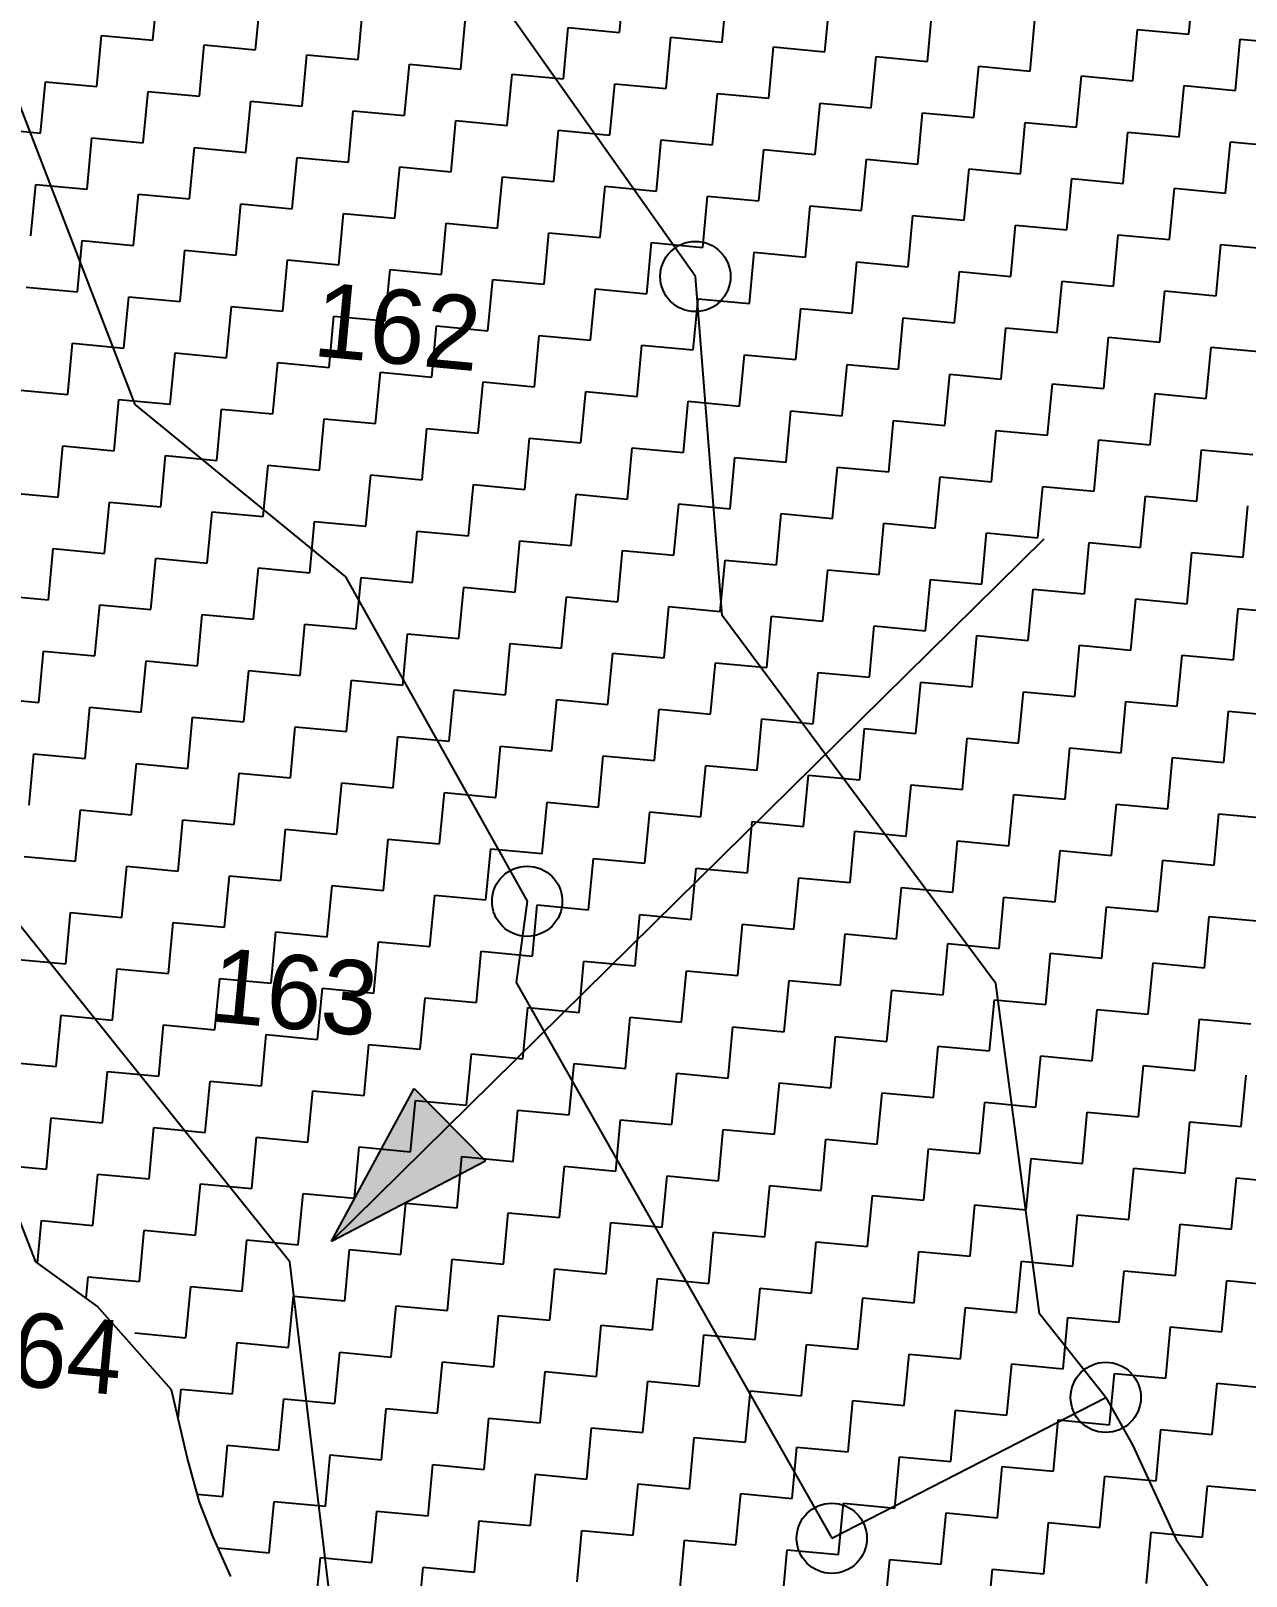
# Model space of a CAD drawing. Header units: metres. Extents: x 279090 to 282389, y 2073542 to 2078104.
# Drawn here: x 279843.2 to 279990.9, y 2076215.4 to 2076403.3 of the extents above; entities that cross this region are included whole.
import ezdxf
from ezdxf.enums import TextEntityAlignment as Align

# ---------------------------------------------------------------- set-up
doc = ezdxf.new("R2010")
doc.units = ezdxf.units.M
doc.header["$LTSCALE"] = 0.3
doc.header["$MEASUREMENT"] = 0
for name, color, linetype in [('POLY_HATCH', 12, 'Continuous'), ('POLY_PARCEL', 6, 'Continuous'), ('TEXT_PARCEL', 7, 'Continuous')]:
    doc.layers.add(name, color=color, linetype=linetype)
doc.styles.add('TEXT_MAP', font='', dxfattribs={"height": 1.8})
doc.styles.get('TEXT_MAP').set_extended_font_data('Kruti Dev 050')

msp = doc.modelspace()

# ---------------------------------------------------------------- hatches: boundary and pattern name
h = msp.add_hatch(color=256)
h.paths.add_polyline_path([(279894.13, 2076270.34), (279889.79, 2076274.74), (279879.75, 2076256.17)])
h.paths.add_polyline_path([(279879.75, 2076256.17), (279898.46, 2076265.94), (279894.13, 2076270.34)])

# ---------------------------------------------------------------- linework, layer by layer
for points in [[(279879.75, 2076256.17), (279966.39, 2076341.54)], [(279879.75, 2076256.17), (279889.79, 2076274.74)], [(279889.79, 2076274.74), (279898.46, 2076265.94)], [(279879.75, 2076256.17), (279898.46, 2076265.94)]]:
    msp.add_lwpolyline(points)
for centre in [(279923.98, 2076373.43), (279903.53, 2076297.48), (279973.87, 2076237.17), (279940.56, 2076220.04)]:
    msp.add_circle(centre, 4.27)
at = {"layer": 'POLY_HATCH', "linetype": 'Continuous'}
for p, q in [((279858.02, 2076402.17), (279858.61, 2076408.41)), ((279914.76, 2076403.11), (279915.35, 2076409.35)), ((279927.24, 2076401.94), (279927.83, 2076408.18)), ((279983.98, 2076402.88), (279984.57, 2076409.12)), ((279870.5, 2076400.99), (279871.09, 2076407.23)), ((279882.98, 2076399.81), (279883.56, 2076406.05)), ((279939.72, 2076400.76), (279940.31, 2076407)), ((279895.45, 2076398.64), (279896.04, 2076404.88)), ((279952.2, 2076399.58), (279952.78, 2076405.82)), ((279964.67, 2076398.41), (279965.26, 2076404.65)), ((279851.19, 2076396.52), (279851.78, 2076402.75)), ((279851.78, 2076402.75), (279858.02, 2076402.17)), ((279907.93, 2076397.46), (279908.52, 2076403.7)), ((279908.52, 2076403.7), (279914.76, 2076403.11)), ((279920.41, 2076396.29), (279921, 2076402.52)), ((279921, 2076402.52), (279927.24, 2076401.94)), ((279977.15, 2076397.23), (279977.74, 2076403.47)), ((279977.74, 2076403.47), (279983.98, 2076402.88)), ((279989.63, 2076396.06), (279990.22, 2076402.29)), ((279990.22, 2076402.29), (279996.46, 2076401.71)), ((279863.67, 2076395.34), (279864.26, 2076401.58)), ((279864.26, 2076401.58), (279870.5, 2076400.99)), ((279876.15, 2076394.16), (279876.74, 2076400.4)), ((279876.74, 2076400.4), (279882.98, 2076399.81)), ((279932.89, 2076395.11), (279933.48, 2076401.35)), ((279933.48, 2076401.35), (279939.72, 2076400.76)), ((279888.63, 2076392.99), (279889.22, 2076399.23)), ((279889.22, 2076399.23), (279895.45, 2076398.64)), ((279945.37, 2076393.93), (279945.96, 2076400.17)), ((279945.96, 2076400.17), (279952.2, 2076399.58)), ((279957.85, 2076392.76), (279958.43, 2076399)), ((279958.43, 2076399), (279964.67, 2076398.41)), ((279844.37, 2076390.86), (279844.95, 2076397.1)), ((279844.95, 2076397.1), (279851.19, 2076396.52)), ((279901.11, 2076391.81), (279901.69, 2076398.05)), ((279901.69, 2076398.05), (279907.93, 2076397.46)), ((279913.58, 2076390.63), (279914.17, 2076396.87)), ((279914.17, 2076396.87), (279920.41, 2076396.29)), ((279970.33, 2076391.58), (279970.91, 2076397.82)), ((279970.91, 2076397.82), (279977.15, 2076397.23)), ((279982.8, 2076390.4), (279983.39, 2076396.64)), ((279983.39, 2076396.64), (279989.63, 2076396.06)), ((279856.84, 2076389.69), (279857.43, 2076395.93)), ((279857.43, 2076395.93), (279863.67, 2076395.34)), ((279869.32, 2076388.51), (279869.91, 2076394.75)), ((279869.91, 2076394.75), (279876.15, 2076394.16)), ((279926.06, 2076389.46), (279926.65, 2076395.7)), ((279926.65, 2076395.7), (279932.89, 2076395.11)), ((279881.8, 2076387.34), (279882.39, 2076393.58)), ((279882.39, 2076393.58), (279888.63, 2076392.99)), ((279938.54, 2076388.28), (279939.13, 2076394.52)), ((279939.13, 2076394.52), (279945.37, 2076393.93)), ((279951.02, 2076387.11), (279951.61, 2076393.35)), ((279951.61, 2076393.35), (279957.85, 2076392.76)), ((279838.13, 2076391.45), (279844.37, 2076390.86)), ((279894.28, 2076386.16), (279894.87, 2076392.4)), ((279894.87, 2076392.4), (279901.11, 2076391.81)), ((279906.76, 2076384.98), (279907.35, 2076391.22)), ((279907.35, 2076391.22), (279913.58, 2076390.63)), ((279963.5, 2076385.93), (279964.09, 2076392.17)), ((279964.09, 2076392.17), (279970.33, 2076391.58)), ((279975.98, 2076384.75), (279976.56, 2076390.99)), ((279976.56, 2076390.99), (279982.8, 2076390.4)), ((279850.02, 2076384.04), (279850.6, 2076390.28)), ((279850.6, 2076390.28), (279856.84, 2076389.69)), ((279862.49, 2076382.86), (279863.08, 2076389.1)), ((279863.08, 2076389.1), (279869.32, 2076388.51)), ((279919.24, 2076383.81), (279919.82, 2076390.05)), ((279919.82, 2076390.05), (279926.06, 2076389.46)), ((279988.45, 2076383.58), (279989.04, 2076389.82)), ((279989.04, 2076389.82), (279995.28, 2076389.23)), ((279874.97, 2076381.68), (279875.56, 2076387.92)), ((279875.56, 2076387.92), (279881.8, 2076387.34)), ((279931.71, 2076382.63), (279932.3, 2076388.87)), ((279932.3, 2076388.87), (279938.54, 2076388.28)), ((279944.19, 2076381.45), (279944.78, 2076387.69)), ((279944.78, 2076387.69), (279951.02, 2076387.11)), ((279887.45, 2076380.51), (279888.04, 2076386.75)), ((279888.04, 2076386.75), (279894.28, 2076386.16)), ((279899.93, 2076379.33), (279900.52, 2076385.57)), ((279900.52, 2076385.57), (279906.76, 2076384.98)), ((279956.67, 2076380.28), (279957.26, 2076386.52)), ((279957.26, 2076386.52), (279963.5, 2076385.93)), ((279969.15, 2076379.1), (279969.74, 2076385.34)), ((279969.74, 2076385.34), (279975.98, 2076384.75)), ((279843.19, 2076378.39), (279843.78, 2076384.63)), ((279843.78, 2076384.63), (279850.02, 2076384.04)), ((279855.67, 2076377.21), (279856.26, 2076383.45)), ((279856.26, 2076383.45), (279862.49, 2076382.86)), ((279912.41, 2076378.16), (279913, 2076384.4)), ((279913, 2076384.4), (279919.24, 2076383.81)), ((279981.63, 2076377.93), (279982.22, 2076384.17)), ((279982.22, 2076384.17), (279988.45, 2076383.58)), ((279868.15, 2076376.03), (279868.73, 2076382.27)), ((279868.73, 2076382.27), (279874.97, 2076381.68)), ((279924.89, 2076376.98), (279925.47, 2076383.22)), ((279925.47, 2076383.22), (279931.71, 2076382.63)), ((279937.36, 2076375.8), (279937.95, 2076382.04)), ((279937.95, 2076382.04), (279944.19, 2076381.45)), ((279880.62, 2076374.86), (279881.21, 2076381.1)), ((279881.21, 2076381.1), (279887.45, 2076380.51)), ((279893.1, 2076373.68), (279893.69, 2076379.92)), ((279893.69, 2076379.92), (279899.93, 2076379.33)), ((279949.84, 2076374.63), (279950.43, 2076380.87)), ((279950.43, 2076380.87), (279956.67, 2076380.28)), ((279962.32, 2076373.45), (279962.91, 2076379.69)), ((279962.91, 2076379.69), (279969.15, 2076379.1)), ((279848.84, 2076371.56), (279849.43, 2076377.8)), ((279849.43, 2076377.8), (279855.67, 2076377.21)), ((279905.58, 2076372.51), (279906.17, 2076378.74)), ((279906.17, 2076378.74), (279912.41, 2076378.16)), ((279974.8, 2076372.28), (279975.39, 2076378.51)), ((279975.39, 2076378.51), (279981.63, 2076377.93)), ((279861.32, 2076370.38), (279861.91, 2076376.62)), ((279861.91, 2076376.62), (279868.15, 2076376.03)), ((279918.06, 2076371.33), (279918.65, 2076377.57)), ((279918.65, 2076377.57), (279924.89, 2076376.98)), ((279930.54, 2076370.15), (279931.13, 2076376.39)), ((279931.13, 2076376.39), (279937.36, 2076375.8)), ((279987.28, 2076371.1), (279987.87, 2076377.34)), ((279987.87, 2076377.34), (279994.11, 2076376.75)), ((279873.8, 2076369.21), (279874.39, 2076375.45)), ((279874.39, 2076375.45), (279880.62, 2076374.86)), ((279886.28, 2076368.03), (279886.86, 2076374.27)), ((279886.86, 2076374.27), (279893.1, 2076373.68)), ((279943.02, 2076368.98), (279943.6, 2076375.22)), ((279943.6, 2076375.22), (279949.84, 2076374.63)), ((279955.49, 2076367.8), (279956.08, 2076374.04)), ((279956.08, 2076374.04), (279962.32, 2076373.45)), ((279842.6, 2076372.15), (279848.84, 2076371.56)), ((279898.75, 2076366.85), (279899.34, 2076373.09)), ((279899.34, 2076373.09), (279905.58, 2076372.51)), ((279967.97, 2076366.62), (279968.56, 2076372.86)), ((279968.56, 2076372.86), (279974.8, 2076372.28)), ((279854.49, 2076364.73), (279855.08, 2076370.97)), ((279855.08, 2076370.97), (279861.32, 2076370.38)), ((279911.23, 2076365.68), (279911.82, 2076371.92)), ((279911.82, 2076371.92), (279918.06, 2076371.33)), ((279923.71, 2076364.5), (279924.3, 2076370.74)), ((279924.3, 2076370.74), (279930.54, 2076370.15)), ((279980.45, 2076365.45), (279981.04, 2076371.69)), ((279981.04, 2076371.69), (279987.28, 2076371.1)), ((279866.97, 2076363.56), (279867.56, 2076369.79)), ((279867.56, 2076369.79), (279873.8, 2076369.21)), ((279879.45, 2076362.38), (279880.04, 2076368.62)), ((279880.04, 2076368.62), (279886.28, 2076368.03)), ((279936.19, 2076363.33), (279936.78, 2076369.56)), ((279936.78, 2076369.56), (279943.02, 2076368.98)), ((279948.67, 2076362.15), (279949.26, 2076368.39)), ((279949.26, 2076368.39), (279955.49, 2076367.8)), ((279891.93, 2076361.2), (279892.51, 2076367.44)), ((279892.51, 2076367.44), (279898.75, 2076366.85)), ((279961.15, 2076360.97), (279961.73, 2076367.21)), ((279961.73, 2076367.21), (279967.97, 2076366.62)), ((279847.66, 2076359.08), (279848.25, 2076365.32)), ((279848.25, 2076365.32), (279854.49, 2076364.73)), ((279904.4, 2076360.03), (279904.99, 2076366.27)), ((279904.99, 2076366.27), (279911.23, 2076365.68)), ((279916.88, 2076358.85), (279917.47, 2076365.09)), ((279917.47, 2076365.09), (279923.71, 2076364.5)), ((279973.62, 2076359.8), (279974.21, 2076366.04)), ((279974.21, 2076366.04), (279980.45, 2076365.45)), ((279986.1, 2076358.62), (279986.69, 2076364.86)), ((279986.69, 2076364.86), (279992.93, 2076364.27)), ((279860.14, 2076357.9), (279860.73, 2076364.14)), ((279860.73, 2076364.14), (279866.97, 2076363.56)), ((279872.62, 2076356.73), (279873.21, 2076362.97)), ((279873.21, 2076362.97), (279879.45, 2076362.38)), ((279929.36, 2076357.67), (279929.95, 2076363.91)), ((279929.95, 2076363.91), (279936.19, 2076363.33)), ((279941.84, 2076356.5), (279942.43, 2076362.74)), ((279942.43, 2076362.74), (279948.67, 2076362.15)), ((279885.1, 2076355.55), (279885.69, 2076361.79)), ((279885.69, 2076361.79), (279891.93, 2076361.2)), ((279954.32, 2076355.32), (279954.91, 2076361.56)), ((279954.91, 2076361.56), (279961.15, 2076360.97)), ((279841.42, 2076359.67), (279847.66, 2076359.08)), ((279897.58, 2076354.38), (279898.17, 2076360.61)), ((279898.17, 2076360.61), (279904.4, 2076360.03)), ((279910.06, 2076353.2), (279910.64, 2076359.44)), ((279910.64, 2076359.44), (279916.88, 2076358.85)), ((279966.8, 2076354.15), (279967.38, 2076360.38)), ((279967.38, 2076360.38), (279973.62, 2076359.8)), ((279979.27, 2076352.97), (279979.86, 2076359.21)), ((279979.86, 2076359.21), (279986.1, 2076358.62)), ((279853.32, 2076352.25), (279853.9, 2076358.49)), ((279853.9, 2076358.49), (279860.14, 2076357.9)), ((279865.79, 2076351.08), (279866.38, 2076357.32)), ((279866.38, 2076357.32), (279872.62, 2076356.73)), ((279922.53, 2076352.02), (279923.12, 2076358.26)), ((279923.12, 2076358.26), (279929.36, 2076357.67)), ((279935.01, 2076350.85), (279935.6, 2076357.09)), ((279935.6, 2076357.09), (279941.84, 2076356.5)), ((279878.27, 2076349.9), (279878.86, 2076356.14)), ((279878.86, 2076356.14), (279885.1, 2076355.55)), ((279947.49, 2076349.67), (279948.08, 2076355.91)), ((279948.08, 2076355.91), (279954.32, 2076355.32)), ((279890.75, 2076348.72), (279891.34, 2076354.96)), ((279891.34, 2076354.96), (279897.58, 2076354.38)), ((279903.23, 2076347.55), (279903.82, 2076353.79)), ((279903.82, 2076353.79), (279910.06, 2076353.2)), ((279959.97, 2076348.49), (279960.56, 2076354.73)), ((279960.56, 2076354.73), (279966.8, 2076354.15)), ((279972.45, 2076347.32), (279973.04, 2076353.56)), ((279973.04, 2076353.56), (279979.27, 2076352.97)), ((279846.49, 2076346.6), (279847.08, 2076352.84)), ((279847.08, 2076352.84), (279853.32, 2076352.25)), ((279858.97, 2076345.43), (279859.55, 2076351.67)), ((279859.55, 2076351.67), (279865.79, 2076351.08)), ((279915.71, 2076346.37), (279916.29, 2076352.61)), ((279916.29, 2076352.61), (279922.53, 2076352.02)), ((279928.19, 2076345.2), (279928.77, 2076351.44)), ((279928.77, 2076351.44), (279935.01, 2076350.85)), ((279984.93, 2076346.14), (279985.51, 2076352.38)), ((279985.51, 2076352.38), (279991.75, 2076351.79)), ((279871.44, 2076344.25), (279872.03, 2076350.49)), ((279872.03, 2076350.49), (279878.27, 2076349.9)), ((279940.66, 2076344.02), (279941.25, 2076350.26)), ((279941.25, 2076350.26), (279947.49, 2076349.67)), ((279883.92, 2076343.07), (279884.51, 2076349.31)), ((279884.51, 2076349.31), (279890.75, 2076348.72)), ((279896.4, 2076341.9), (279896.99, 2076348.14)), ((279896.99, 2076348.14), (279903.23, 2076347.55)), ((279953.14, 2076342.84), (279953.73, 2076349.08)), ((279953.73, 2076349.08), (279959.97, 2076348.49)), ((279965.62, 2076341.67), (279966.21, 2076347.91)), ((279966.21, 2076347.91), (279972.45, 2076347.32)), ((279840.25, 2076347.19), (279846.49, 2076346.6)), ((279852.14, 2076339.77), (279852.73, 2076346.01)), ((279852.73, 2076346.01), (279858.97, 2076345.43)), ((279908.88, 2076340.72), (279909.47, 2076346.96)), ((279909.47, 2076346.96), (279915.71, 2076346.37)), ((279921.36, 2076339.54), (279921.95, 2076345.78)), ((279921.95, 2076345.78), (279928.19, 2076345.2)), ((279978.1, 2076340.49), (279978.69, 2076346.73)), ((279978.69, 2076346.73), (279984.93, 2076346.14)), ((279864.62, 2076338.6), (279865.21, 2076344.84)), ((279865.21, 2076344.84), (279871.44, 2076344.25)), ((279933.84, 2076338.37), (279934.42, 2076344.61)), ((279934.42, 2076344.61), (279940.66, 2076344.02)), ((279990.58, 2076339.31), (279991.16, 2076345.55)), ((279877.1, 2076337.42), (279877.68, 2076343.66)), ((279877.68, 2076343.66), (279883.92, 2076343.07)), ((279889.57, 2076336.25), (279890.16, 2076342.49)), ((279890.16, 2076342.49), (279896.4, 2076341.9)), ((279946.31, 2076337.19), (279946.9, 2076343.43)), ((279946.9, 2076343.43), (279953.14, 2076342.84)), ((279958.79, 2076336.02), (279959.38, 2076342.26)), ((279959.38, 2076342.26), (279965.62, 2076341.67)), ((279845.31, 2076334.12), (279845.9, 2076340.36)), ((279845.9, 2076340.36), (279852.14, 2076339.77)), ((279902.05, 2076335.07), (279902.64, 2076341.31)), ((279902.64, 2076341.31), (279908.88, 2076340.72)), ((279914.53, 2076333.89), (279915.12, 2076340.13)), ((279915.12, 2076340.13), (279921.36, 2076339.54)), ((279971.27, 2076334.84), (279971.86, 2076341.08)), ((279971.86, 2076341.08), (279978.1, 2076340.49)), ((279857.79, 2076332.95), (279858.38, 2076339.19)), ((279858.38, 2076339.19), (279864.62, 2076338.6)), ((279927.01, 2076332.72), (279927.6, 2076338.96)), ((279927.6, 2076338.96), (279933.84, 2076338.37)), ((279983.75, 2076333.66), (279984.34, 2076339.9)), ((279984.34, 2076339.9), (279990.58, 2076339.31)), ((279870.27, 2076331.77), (279870.86, 2076338.01)), ((279870.86, 2076338.01), (279877.1, 2076337.42)), ((279882.75, 2076330.6), (279883.33, 2076336.83)), ((279883.33, 2076336.83), (279889.57, 2076336.25)), ((279939.49, 2076331.54), (279940.08, 2076337.78)), ((279940.08, 2076337.78), (279946.31, 2076337.19)), ((279951.97, 2076330.37), (279952.55, 2076336.6)), ((279952.55, 2076336.6), (279958.79, 2076336.02)), ((279839.07, 2076334.71), (279845.31, 2076334.12)), ((279895.23, 2076329.42), (279895.81, 2076335.66)), ((279895.81, 2076335.66), (279902.05, 2076335.07)), ((279907.7, 2076328.24), (279908.29, 2076334.48)), ((279908.29, 2076334.48), (279914.53, 2076333.89)), ((279964.44, 2076329.19), (279965.03, 2076335.43)), ((279965.03, 2076335.43), (279971.27, 2076334.84)), ((279850.96, 2076327.3), (279851.55, 2076333.54)), ((279851.55, 2076333.54), (279857.79, 2076332.95)), ((279920.18, 2076327.07), (279920.77, 2076333.31)), ((279920.77, 2076333.31), (279927.01, 2076332.72)), ((279976.92, 2076328.01), (279977.51, 2076334.25)), ((279977.51, 2076334.25), (279983.75, 2076333.66)), ((279989.4, 2076326.84), (279989.99, 2076333.08)), ((279989.99, 2076333.08), (279996.23, 2076332.49)), ((279863.44, 2076326.12), (279864.03, 2076332.36)), ((279864.03, 2076332.36), (279870.27, 2076331.77)), ((279875.92, 2076324.94), (279876.51, 2076331.18)), ((279876.51, 2076331.18), (279882.75, 2076330.6)), ((279932.66, 2076325.89), (279933.25, 2076332.13)), ((279933.25, 2076332.13), (279939.49, 2076331.54)), ((279945.14, 2076324.71), (279945.73, 2076330.95)), ((279945.73, 2076330.95), (279951.97, 2076330.37)), ((279888.4, 2076323.77), (279888.99, 2076330.01)), ((279888.99, 2076330.01), (279895.23, 2076329.42)), ((279957.62, 2076323.54), (279958.2, 2076329.78)), ((279958.2, 2076329.78), (279964.44, 2076329.19)), ((279844.14, 2076321.65), (279844.72, 2076327.88)), ((279844.72, 2076327.88), (279850.96, 2076327.3)), ((279900.88, 2076322.59), (279901.46, 2076328.83)), ((279901.46, 2076328.83), (279907.7, 2076328.24)), ((279913.35, 2076321.42), (279913.94, 2076327.65)), ((279913.94, 2076327.65), (279920.18, 2076327.07)), ((279970.1, 2076322.36), (279970.68, 2076328.6)), ((279970.68, 2076328.6), (279976.92, 2076328.01)), ((279982.57, 2076321.19), (279983.16, 2076327.42)), ((279983.16, 2076327.42), (279989.4, 2076326.84)), ((279856.61, 2076320.47), (279857.2, 2076326.71)), ((279857.2, 2076326.71), (279863.44, 2076326.12)), ((279869.09, 2076319.29), (279869.68, 2076325.53)), ((279869.68, 2076325.53), (279875.92, 2076324.94)), ((279925.83, 2076320.24), (279926.42, 2076326.48)), ((279926.42, 2076326.48), (279932.66, 2076325.89)), ((279938.31, 2076319.06), (279938.9, 2076325.3)), ((279938.9, 2076325.3), (279945.14, 2076324.71)), ((279881.57, 2076318.12), (279882.16, 2076324.36)), ((279882.16, 2076324.36), (279888.4, 2076323.77)), ((279950.79, 2076317.89), (279951.38, 2076324.13)), ((279951.38, 2076324.13), (279957.62, 2076323.54)), ((279837.9, 2076322.23), (279844.14, 2076321.65)), ((279894.05, 2076316.94), (279894.64, 2076323.18)), ((279894.64, 2076323.18), (279900.88, 2076322.59)), ((279906.53, 2076315.76), (279907.12, 2076322)), ((279907.12, 2076322), (279913.35, 2076321.42)), ((279963.27, 2076316.71), (279963.86, 2076322.95)), ((279963.86, 2076322.95), (279970.1, 2076322.36)), ((279975.75, 2076315.53), (279976.33, 2076321.77)), ((279976.33, 2076321.77), (279982.57, 2076321.19)), ((279849.79, 2076314.82), (279850.37, 2076321.06)), ((279850.37, 2076321.06), (279856.61, 2076320.47)), ((279862.26, 2076313.64), (279862.85, 2076319.88)), ((279862.85, 2076319.88), (279869.09, 2076319.29)), ((279919.01, 2076314.59), (279919.59, 2076320.83)), ((279919.59, 2076320.83), (279925.83, 2076320.24)), ((279931.48, 2076313.41), (279932.07, 2076319.65)), ((279932.07, 2076319.65), (279938.31, 2076319.06)), ((279988.22, 2076314.36), (279988.81, 2076320.6)), ((279988.81, 2076320.6), (279995.05, 2076320.01)), ((279874.74, 2076312.47), (279875.33, 2076318.7)), ((279875.33, 2076318.7), (279881.57, 2076318.12)), ((279943.96, 2076312.24), (279944.55, 2076318.48)), ((279944.55, 2076318.48), (279950.79, 2076317.89)), ((279887.22, 2076311.29), (279887.81, 2076317.53)), ((279887.81, 2076317.53), (279894.05, 2076316.94)), ((279899.7, 2076310.11), (279900.29, 2076316.35)), ((279900.29, 2076316.35), (279906.53, 2076315.76)), ((279956.44, 2076311.06), (279957.03, 2076317.3)), ((279957.03, 2076317.3), (279963.27, 2076316.71)), ((279968.92, 2076309.88), (279969.51, 2076316.12)), ((279969.51, 2076316.12), (279975.75, 2076315.53)), ((279842.96, 2076309.17), (279843.55, 2076315.41)), ((279843.55, 2076315.41), (279849.79, 2076314.82)), ((279855.44, 2076307.99), (279856.03, 2076314.23)), ((279856.03, 2076314.23), (279862.26, 2076313.64)), ((279912.18, 2076308.94), (279912.77, 2076315.18)), ((279912.77, 2076315.18), (279919.01, 2076314.59)), ((279924.66, 2076307.76), (279925.24, 2076314)), ((279925.24, 2076314), (279931.48, 2076313.41)), ((279981.4, 2076308.71), (279981.99, 2076314.95)), ((279981.99, 2076314.95), (279988.22, 2076314.36)), ((279867.92, 2076306.81), (279868.5, 2076313.05)), ((279868.5, 2076313.05), (279874.74, 2076312.47)), ((279937.13, 2076306.58), (279937.72, 2076312.82)), ((279937.72, 2076312.82), (279943.96, 2076312.24)), ((279880.39, 2076305.64), (279880.98, 2076311.88)), ((279880.98, 2076311.88), (279887.22, 2076311.29)), ((279892.87, 2076304.46), (279893.46, 2076310.7)), ((279893.46, 2076310.7), (279899.7, 2076310.11)), ((279949.61, 2076305.41), (279950.2, 2076311.65)), ((279950.2, 2076311.65), (279956.44, 2076311.06)), ((279962.09, 2076304.23), (279962.68, 2076310.47)), ((279962.68, 2076310.47), (279968.92, 2076309.88)), ((279848.61, 2076302.34), (279849.2, 2076308.58)), ((279849.2, 2076308.58), (279855.44, 2076307.99)), ((279905.35, 2076303.29), (279905.94, 2076309.53)), ((279905.94, 2076309.53), (279912.18, 2076308.94)), ((279917.83, 2076302.11), (279918.42, 2076308.35)), ((279918.42, 2076308.35), (279924.66, 2076307.76)), ((279974.57, 2076303.06), (279975.16, 2076309.3)), ((279975.16, 2076309.3), (279981.4, 2076308.71)), ((279861.09, 2076301.16), (279861.68, 2076307.4)), ((279861.68, 2076307.4), (279867.92, 2076306.81)), ((279930.31, 2076300.93), (279930.9, 2076307.17)), ((279930.9, 2076307.17), (279937.13, 2076306.58)), ((279987.05, 2076301.88), (279987.64, 2076308.12)), ((279987.64, 2076308.12), (279993.88, 2076307.53)), ((279873.57, 2076299.99), (279874.16, 2076306.23)), ((279874.16, 2076306.23), (279880.39, 2076305.64)), ((279886.05, 2076298.81), (279886.63, 2076305.05)), ((279886.63, 2076305.05), (279892.87, 2076304.46)), ((279942.79, 2076299.76), (279943.37, 2076306)), ((279943.37, 2076306), (279949.61, 2076305.41)), ((279955.26, 2076298.58), (279955.85, 2076304.82)), ((279955.85, 2076304.82), (279962.09, 2076304.23)), ((279842.37, 2076302.93), (279848.61, 2076302.34)), ((279898.52, 2076297.64), (279899.11, 2076303.87)), ((279899.11, 2076303.87), (279905.35, 2076303.29)), ((279911, 2076296.46), (279911.59, 2076302.7)), ((279911.59, 2076302.7), (279917.83, 2076302.11)), ((279967.74, 2076297.41), (279968.33, 2076303.64)), ((279968.33, 2076303.64), (279974.57, 2076303.06)), ((279854.26, 2076295.51), (279854.85, 2076301.75)), ((279854.85, 2076301.75), (279861.09, 2076301.16)), ((279923.48, 2076295.28), (279924.07, 2076301.52)), ((279924.07, 2076301.52), (279930.31, 2076300.93)), ((279980.22, 2076296.23), (279980.81, 2076302.47)), ((279980.81, 2076302.47), (279987.05, 2076301.88)), ((279866.74, 2076294.34), (279867.33, 2076300.58)), ((279867.33, 2076300.58), (279873.57, 2076299.99)), ((279879.22, 2076293.16), (279879.81, 2076299.4)), ((279879.81, 2076299.4), (279886.05, 2076298.81)), ((279935.96, 2076294.11), (279936.55, 2076300.35)), ((279936.55, 2076300.35), (279942.79, 2076299.76)), ((279948.44, 2076292.93), (279949.03, 2076299.17)), ((279949.03, 2076299.17), (279955.26, 2076298.58)), ((279891.7, 2076291.98), (279892.28, 2076298.22)), ((279892.28, 2076298.22), (279898.52, 2076297.64)), ((279904.17, 2076290.81), (279904.76, 2076297.05)), ((279904.76, 2076297.05), (279911, 2076296.46)), ((279960.92, 2076291.75), (279961.5, 2076297.99)), ((279961.5, 2076297.99), (279967.74, 2076297.41)), ((279847.43, 2076289.86), (279848.02, 2076296.1)), ((279848.02, 2076296.1), (279854.26, 2076295.51)), ((279916.65, 2076289.63), (279917.24, 2076295.87)), ((279917.24, 2076295.87), (279923.48, 2076295.28)), ((279973.39, 2076290.58), (279973.98, 2076296.82)), ((279973.98, 2076296.82), (279980.22, 2076296.23)), ((279985.87, 2076289.4), (279986.46, 2076295.64)), ((279986.46, 2076295.64), (279992.7, 2076295.05)), ((279859.91, 2076288.69), (279860.5, 2076294.92)), ((279860.5, 2076294.92), (279866.74, 2076294.34)), ((279872.39, 2076287.51), (279872.98, 2076293.75)), ((279872.98, 2076293.75), (279879.22, 2076293.16)), ((279929.13, 2076288.46), (279929.72, 2076294.69)), ((279929.72, 2076294.69), (279935.96, 2076294.11)), ((279941.61, 2076287.28), (279942.2, 2076293.52)), ((279942.2, 2076293.52), (279948.44, 2076292.93)), ((279884.87, 2076286.33), (279885.46, 2076292.57)), ((279885.46, 2076292.57), (279891.7, 2076291.98)), ((279897.35, 2076285.16), (279897.94, 2076291.4)), ((279897.94, 2076291.4), (279904.17, 2076290.81)), ((279954.09, 2076286.1), (279954.68, 2076292.34)), ((279954.68, 2076292.34), (279960.92, 2076291.75)), ((279841.19, 2076290.45), (279847.43, 2076289.86)), ((279909.83, 2076283.98), (279910.41, 2076290.22)), ((279910.41, 2076290.22), (279916.65, 2076289.63)), ((279966.57, 2076284.93), (279967.15, 2076291.17)), ((279967.15, 2076291.17), (279973.39, 2076290.58)), ((279979.04, 2076283.75), (279979.63, 2076289.99)), ((279979.63, 2076289.99), (279985.87, 2076289.4)), ((279853.09, 2076283.03), (279853.67, 2076289.27)), ((279853.67, 2076289.27), (279859.91, 2076288.69)), ((279865.56, 2076281.86), (279866.15, 2076288.1)), ((279866.15, 2076288.1), (279872.39, 2076287.51)), ((279922.3, 2076282.8), (279922.89, 2076289.04)), ((279922.89, 2076289.04), (279929.13, 2076288.46)), ((279934.78, 2076281.63), (279935.37, 2076287.87)), ((279935.37, 2076287.87), (279941.61, 2076287.28)), ((279878.04, 2076280.68), (279878.63, 2076286.92)), ((279878.63, 2076286.92), (279884.87, 2076286.33)), ((279890.52, 2076279.51), (279891.11, 2076285.74)), ((279891.11, 2076285.74), (279897.35, 2076285.16)), ((279947.26, 2076280.45), (279947.85, 2076286.69)), ((279947.85, 2076286.69), (279954.09, 2076286.1)), ((279903, 2076278.33), (279903.59, 2076284.57)), ((279903.59, 2076284.57), (279909.83, 2076283.98)), ((279959.74, 2076279.28), (279960.33, 2076285.51)), ((279960.33, 2076285.51), (279966.57, 2076284.93)), ((279972.22, 2076278.1), (279972.81, 2076284.34)), ((279972.81, 2076284.34), (279979.04, 2076283.75)), ((279846.26, 2076277.38), (279846.85, 2076283.62)), ((279846.85, 2076283.62), (279853.09, 2076283.03)), ((279858.74, 2076276.21), (279859.32, 2076282.45)), ((279859.32, 2076282.45), (279865.56, 2076281.86)), ((279915.48, 2076277.15), (279916.06, 2076283.39)), ((279916.06, 2076283.39), (279922.3, 2076282.8)), ((279927.96, 2076275.98), (279928.54, 2076282.22)), ((279928.54, 2076282.22), (279934.78, 2076281.63)), ((279984.7, 2076276.92), (279985.28, 2076283.16)), ((279985.28, 2076283.16), (279991.52, 2076282.57)), ((279871.21, 2076275.03), (279871.8, 2076281.27)), ((279871.8, 2076281.27), (279878.04, 2076280.68)), ((279883.69, 2076273.85), (279884.28, 2076280.09)), ((279884.28, 2076280.09), (279890.52, 2076279.51)), ((279940.43, 2076274.8), (279941.02, 2076281.04)), ((279941.02, 2076281.04), (279947.26, 2076280.45)), ((279896.17, 2076272.68), (279896.76, 2076278.92)), ((279896.76, 2076278.92), (279903, 2076278.33)), ((279952.91, 2076273.62), (279953.5, 2076279.86)), ((279953.5, 2076279.86), (279959.74, 2076279.28)), ((279965.39, 2076272.45), (279965.98, 2076278.69)), ((279965.98, 2076278.69), (279972.22, 2076278.1)), ((279840.02, 2076277.97), (279846.26, 2076277.38)), ((279851.91, 2076270.56), (279852.5, 2076276.8)), ((279852.5, 2076276.8), (279858.74, 2076276.21)), ((279908.65, 2076271.5), (279909.24, 2076277.74)), ((279909.24, 2076277.74), (279915.48, 2076277.15)), ((279921.13, 2076270.33), (279921.72, 2076276.57)), ((279921.72, 2076276.57), (279927.96, 2076275.98)), ((279977.87, 2076271.27), (279978.46, 2076277.51)), ((279978.46, 2076277.51), (279984.7, 2076276.92)), ((279990.35, 2076270.1), (279990.94, 2076276.34)), ((279864.39, 2076269.38), (279864.98, 2076275.62)), ((279864.98, 2076275.62), (279871.21, 2076275.03)), ((279876.87, 2076268.2), (279877.45, 2076274.44)), ((279877.45, 2076274.44), (279883.69, 2076273.85)), ((279933.61, 2076269.15), (279934.19, 2076275.39)), ((279934.19, 2076275.39), (279940.43, 2076274.8)), ((279889.34, 2076267.03), (279889.93, 2076273.27)), ((279889.93, 2076273.27), (279896.17, 2076272.68)), ((279946.08, 2076267.97), (279946.67, 2076274.21)), ((279946.67, 2076274.21), (279952.91, 2076273.62)), ((279958.56, 2076266.8), (279959.15, 2076273.04)), ((279959.15, 2076273.04), (279965.39, 2076272.45)), ((279845.08, 2076264.9), (279845.67, 2076271.14)), ((279845.67, 2076271.14), (279851.91, 2076270.56)), ((279901.82, 2076265.85), (279902.41, 2076272.09)), ((279902.41, 2076272.09), (279908.65, 2076271.5)), ((279914.3, 2076264.67), (279914.89, 2076270.91)), ((279914.89, 2076270.91), (279921.13, 2076270.33)), ((279971.04, 2076265.62), (279971.63, 2076271.86)), ((279971.63, 2076271.86), (279977.87, 2076271.27)), ((279983.52, 2076264.44), (279984.11, 2076270.68)), ((279984.11, 2076270.68), (279990.35, 2076270.1)), ((279857.56, 2076263.73), (279858.15, 2076269.97)), ((279858.15, 2076269.97), (279864.39, 2076269.38)), ((279870.04, 2076262.55), (279870.63, 2076268.79)), ((279870.63, 2076268.79), (279876.87, 2076268.2)), ((279926.78, 2076263.5), (279927.37, 2076269.74)), ((279927.37, 2076269.74), (279933.61, 2076269.15)), ((279882.52, 2076261.38), (279883.1, 2076267.62)), ((279883.1, 2076267.62), (279889.34, 2076267.03)), ((279939.26, 2076262.32), (279939.85, 2076268.56)), ((279939.85, 2076268.56), (279946.08, 2076267.97)), ((279951.74, 2076261.15), (279952.32, 2076267.39)), ((279952.32, 2076267.39), (279958.56, 2076266.8)), ((279838.84, 2076265.49), (279845.08, 2076264.9)), ((279895, 2076260.2), (279895.58, 2076266.44)), ((279895.58, 2076266.44), (279901.82, 2076265.85)), ((279907.47, 2076259.02), (279908.06, 2076265.26)), ((279908.06, 2076265.26), (279914.3, 2076264.67)), ((279964.21, 2076259.97), (279964.8, 2076266.21)), ((279964.8, 2076266.21), (279971.04, 2076265.62)), ((279976.69, 2076258.79), (279977.28, 2076265.03)), ((279977.28, 2076265.03), (279983.52, 2076264.44)), ((279850.73, 2076258.08), (279851.32, 2076264.32)), ((279851.32, 2076264.32), (279857.56, 2076263.73)), ((279863.21, 2076256.9), (279863.8, 2076263.14)), ((279863.8, 2076263.14), (279870.04, 2076262.55)), ((279919.95, 2076257.85), (279920.54, 2076264.09)), ((279920.54, 2076264.09), (279926.78, 2076263.5)), ((279989.17, 2076257.62), (279989.76, 2076263.86)), ((279989.76, 2076263.86), (279996, 2076263.27)), ((279875.69, 2076255.73), (279876.28, 2076261.96)), ((279876.28, 2076261.96), (279882.52, 2076261.38)), ((279932.43, 2076256.67), (279933.02, 2076262.91)), ((279933.02, 2076262.91), (279939.26, 2076262.32)), ((279944.91, 2076255.5), (279945.5, 2076261.73)), ((279945.5, 2076261.73), (279951.74, 2076261.15)), ((279888.17, 2076254.55), (279888.76, 2076260.79)), ((279888.76, 2076260.79), (279895, 2076260.2)), ((279900.65, 2076253.37), (279901.23, 2076259.61)), ((279901.23, 2076259.61), (279907.47, 2076259.02)), ((279957.39, 2076254.32), (279957.97, 2076260.56)), ((279957.97, 2076260.56), (279964.21, 2076259.97)), ((279969.87, 2076253.14), (279970.45, 2076259.38)), ((279970.45, 2076259.38), (279976.69, 2076258.79)), ((279844, 2076253.48), (279844.49, 2076258.67)), ((279844.49, 2076258.67), (279850.73, 2076258.08)), ((279856.38, 2076251.25), (279856.97, 2076257.49)), ((279856.97, 2076257.49), (279863.21, 2076256.9)), ((279913.12, 2076252.2), (279913.71, 2076258.44)), ((279913.71, 2076258.44), (279919.95, 2076257.85)), ((279982.34, 2076251.97), (279982.93, 2076258.21)), ((279982.93, 2076258.21), (279989.17, 2076257.62)), ((279868.86, 2076250.07), (279869.45, 2076256.31)), ((279869.45, 2076256.31), (279875.69, 2076255.73)), ((279925.6, 2076251.02), (279926.19, 2076257.26)), ((279926.19, 2076257.26), (279932.43, 2076256.67)), ((279938.08, 2076249.84), (279938.67, 2076256.08)), ((279938.67, 2076256.08), (279944.91, 2076255.5)), ((279881.34, 2076248.9), (279881.93, 2076255.14)), ((279881.93, 2076255.14), (279888.17, 2076254.55)), ((279893.82, 2076247.72), (279894.41, 2076253.96)), ((279894.41, 2076253.96), (279900.65, 2076253.37)), ((279950.56, 2076248.67), (279951.15, 2076254.91)), ((279951.15, 2076254.91), (279957.39, 2076254.32)), ((279963.04, 2076247.49), (279963.63, 2076253.73)), ((279963.63, 2076253.73), (279969.87, 2076253.14)), ((279849.9, 2076249.25), (279850.14, 2076251.84)), ((279850.14, 2076251.84), (279856.38, 2076251.25)), ((279906.3, 2076246.55), (279906.89, 2076252.78)), ((279906.89, 2076252.78), (279913.12, 2076252.2)), ((279975.52, 2076246.32), (279976.1, 2076252.55)), ((279976.1, 2076252.55), (279982.34, 2076251.97)), ((279862.03, 2076244.42), (279862.62, 2076250.66)), ((279862.62, 2076250.66), (279868.86, 2076250.07)), ((279918.78, 2076245.37), (279919.36, 2076251.61)), ((279919.36, 2076251.61), (279925.6, 2076251.02)), ((279931.25, 2076244.19), (279931.84, 2076250.43)), ((279931.84, 2076250.43), (279938.08, 2076249.84)), ((279987.99, 2076245.14), (279988.58, 2076251.38)), ((279988.58, 2076251.38), (279994.82, 2076250.79)), ((279874.51, 2076243.25), (279875.1, 2076249.49)), ((279875.1, 2076249.49), (279881.34, 2076248.9)), ((279886.99, 2076242.07), (279887.58, 2076248.31)), ((279887.58, 2076248.31), (279893.82, 2076247.72)), ((279943.73, 2076243.02), (279944.32, 2076249.26)), ((279944.32, 2076249.26), (279950.56, 2076248.67)), ((279956.21, 2076241.84), (279956.8, 2076248.08)), ((279956.8, 2076248.08), (279963.04, 2076247.49)), ((279899.47, 2076240.89), (279900.06, 2076247.13)), ((279900.06, 2076247.13), (279906.3, 2076246.55)), ((279968.69, 2076240.66), (279969.28, 2076246.9)), ((279969.28, 2076246.9), (279975.52, 2076246.32)), ((279855.81, 2076245.01), (279862.03, 2076244.42)), ((279911.95, 2076239.72), (279912.54, 2076245.96)), ((279912.54, 2076245.96), (279918.78, 2076245.37)), ((279924.43, 2076238.54), (279925.01, 2076244.78)), ((279925.01, 2076244.78), (279931.25, 2076244.19)), ((279981.17, 2076239.49), (279981.76, 2076245.73)), ((279981.76, 2076245.73), (279987.99, 2076245.14)), ((279867.69, 2076237.6), (279868.27, 2076243.83)), ((279868.27, 2076243.83), (279874.51, 2076243.25)), ((279880.16, 2076236.42), (279880.75, 2076242.66)), ((279880.75, 2076242.66), (279886.99, 2076242.07)), ((279936.9, 2076237.37), (279937.49, 2076243.6)), ((279937.49, 2076243.6), (279943.73, 2076243.02)), ((279892.64, 2076235.24), (279893.23, 2076241.48)), ((279893.23, 2076241.48), (279899.47, 2076240.89)), ((279949.38, 2076236.19), (279949.97, 2076242.43)), ((279949.97, 2076242.43), (279956.21, 2076241.84)), ((279961.86, 2076235.01), (279962.45, 2076241.25)), ((279962.45, 2076241.25), (279968.69, 2076240.66)), ((279905.12, 2076234.07), (279905.71, 2076240.31)), ((279905.71, 2076240.31), (279911.95, 2076239.72)), ((279917.6, 2076232.89), (279918.19, 2076239.13)), ((279918.19, 2076239.13), (279924.43, 2076238.54)), ((279974.34, 2076233.84), (279974.93, 2076240.08)), ((279974.93, 2076240.08), (279981.17, 2076239.49)), ((279986.82, 2076232.66), (279987.41, 2076238.9)), ((279987.41, 2076238.9), (279993.65, 2076238.31)), ((279861.11, 2076234.6), (279861.45, 2076238.18)), ((279861.45, 2076238.18), (279867.69, 2076237.6)), ((279873.34, 2076230.77), (279873.93, 2076237.01)), ((279873.93, 2076237.01), (279880.16, 2076236.42)), ((279930.08, 2076231.71), (279930.67, 2076237.95)), ((279930.67, 2076237.95), (279936.9, 2076237.37)), ((279885.82, 2076229.59), (279886.4, 2076235.83)), ((279886.4, 2076235.83), (279892.64, 2076235.24)), ((279942.56, 2076230.54), (279943.14, 2076236.78)), ((279943.14, 2076236.78), (279949.38, 2076236.19)), ((279955.03, 2076229.36), (279955.62, 2076235.6)), ((279955.62, 2076235.6), (279961.86, 2076235.01)), ((279898.29, 2076228.42), (279898.88, 2076234.66)), ((279898.88, 2076234.66), (279905.12, 2076234.07)), ((279910.77, 2076227.24), (279911.36, 2076233.48)), ((279911.36, 2076233.48), (279917.6, 2076232.89)), ((279967.51, 2076228.19), (279968.1, 2076234.43)), ((279968.1, 2076234.43), (279974.34, 2076233.84)), ((279979.99, 2076227.01), (279980.58, 2076233.25)), ((279980.58, 2076233.25), (279986.82, 2076232.66)), ((279866.51, 2076225.12), (279867.1, 2076231.36)), ((279867.1, 2076231.36), (279873.34, 2076230.77)), ((279923.25, 2076226.06), (279923.84, 2076232.3)), ((279923.84, 2076232.3), (279930.08, 2076231.71)), ((279878.99, 2076223.94), (279879.58, 2076230.18)), ((279879.58, 2076230.18), (279885.82, 2076229.59)), ((279935.73, 2076224.89), (279936.32, 2076231.13)), ((279936.32, 2076231.13), (279942.56, 2076230.54)), ((279948.21, 2076223.71), (279948.8, 2076229.95)), ((279948.8, 2076229.95), (279955.03, 2076229.36)), ((279891.47, 2076222.76), (279892.05, 2076229)), ((279892.05, 2076229), (279898.29, 2076228.42)), ((279903.94, 2076221.59), (279904.53, 2076227.83)), ((279904.53, 2076227.83), (279910.77, 2076227.24)), ((279960.69, 2076222.54), (279961.27, 2076228.77)), ((279961.27, 2076228.77), (279967.51, 2076228.19)), ((279973.16, 2076221.36), (279973.75, 2076227.6)), ((279973.75, 2076227.6), (279979.99, 2076227.01)), ((279916.42, 2076220.41), (279917.01, 2076226.65)), ((279917.01, 2076226.65), (279923.25, 2076226.06)), ((279985.64, 2076220.18), (279986.23, 2076226.42)), ((279986.23, 2076226.42), (279992.47, 2076225.83)), ((279863.42, 2076225.41), (279866.51, 2076225.12)), ((279872.16, 2076218.29), (279872.75, 2076224.53)), ((279872.75, 2076224.53), (279878.99, 2076223.94)), ((279928.9, 2076219.24), (279929.49, 2076225.48)), ((279929.49, 2076225.48), (279935.73, 2076224.89)), ((279941.38, 2076218.06), (279941.97, 2076224.3)), ((279941.97, 2076224.3), (279948.21, 2076223.71)), ((279884.64, 2076217.11), (279885.23, 2076223.35)), ((279885.23, 2076223.35), (279891.47, 2076222.76)), ((279897.12, 2076215.94), (279897.71, 2076222.18)), ((279897.71, 2076222.18), (279903.94, 2076221.59)), ((279953.86, 2076216.88), (279954.45, 2076223.12)), ((279954.45, 2076223.12), (279960.69, 2076222.54)), ((279966.34, 2076215.71), (279966.92, 2076221.95)), ((279966.92, 2076221.95), (279973.16, 2076221.36)), ((279909.6, 2076214.76), (279910.18, 2076221)), ((279910.18, 2076221), (279916.42, 2076220.41)), ((279978.81, 2076214.53), (279979.4, 2076220.77)), ((279979.4, 2076220.77), (279985.64, 2076220.18)), ((279865.93, 2076218.88), (279872.16, 2076218.29)), ((279922.07, 2076213.59), (279922.66, 2076219.82)), ((279922.66, 2076219.82), (279928.9, 2076219.24)), ((279934.55, 2076212.41), (279935.14, 2076218.65)), ((279935.14, 2076218.65), (279941.38, 2076218.06)), ((279877.81, 2076211.46), (279878.4, 2076217.7)), ((279878.4, 2076217.7), (279884.64, 2076217.11)), ((279890.29, 2076210.29), (279890.88, 2076216.53)), ((279890.88, 2076216.53), (279897.12, 2076215.94)), ((279947.03, 2076211.23), (279947.62, 2076217.47)), ((279947.62, 2076217.47), (279953.86, 2076216.88)), ((279959.51, 2076210.06), (279960.1, 2076216.3)), ((279960.1, 2076216.3), (279966.34, 2076215.71))]:
    msp.add_line(p, q, dxfattribs=at)
at = {"layer": 'POLY_HATCH'}
for p, q in [((279843.77, 2076253.65), (279840.01, 2076263.33)), ((279851.26, 2076248.27), (279843.77, 2076253.65)), ((279860.3, 2076238.09), (279851.26, 2076248.27)), ((279862.2, 2076229.91), (279860.3, 2076238.09)), ((279863.68, 2076224.44), (279862.2, 2076229.91)), ((279865.29, 2076220.29), (279863.68, 2076224.44)), ((279867.49, 2076215.41), (279865.29, 2076220.29))]:
    msp.add_line(p, q, dxfattribs=at)
at = {"layer": 'POLY_PARCEL'}
for p, q in [((279923.98, 2076373.43), (279897.57, 2076410.81)), ((279837.01, 2076406.68), (279855.82, 2076357.88)), ((279927.24, 2076332.21), (279923.98, 2076373.43)), ((279855.82, 2076357.88), (279881.43, 2076336.93)), ((279881.43, 2076336.93), (279903.53, 2076297.48)), ((279960.52, 2076287.48), (279927.24, 2076332.21)), ((279874.67, 2076253.65), (279839.26, 2076297.74)), ((279903.53, 2076297.48), (279902.19, 2076287.6)), ((279902.19, 2076287.6), (279940.56, 2076220.04)), ((279965.83, 2076247.34), (279960.52, 2076287.48)), ((279879.69, 2076211.5), (279874.67, 2076253.65)), ((279973.87, 2076237.17), (279965.83, 2076247.34)), ((279940.56, 2076220.04), (279973.87, 2076237.17)), ((279973.87, 2076237.17), (279977.13, 2076231.41)), ((279977.13, 2076231.41), (279982.42, 2076219.88)), ((279982.42, 2076219.88), (279990.48, 2076208.02))]:
    msp.add_line(p, q, dxfattribs=at)

# ---------------------------------------------------------------- texts
at = {"layer": 'TEXT_PARCEL', "style": 'TEXT_MAP'}
for s, p in [('162', (279887.78, 2076367.35)), ('163', (279875.25, 2076286.47)), ('164', (279844.3, 2076242.87))]:
    msp.add_text(s, height=9.024, rotation=354.6152, dxfattribs=at).set_placement(p, align=Align.MIDDLE)

doc.saveas('drawing.dxf')
